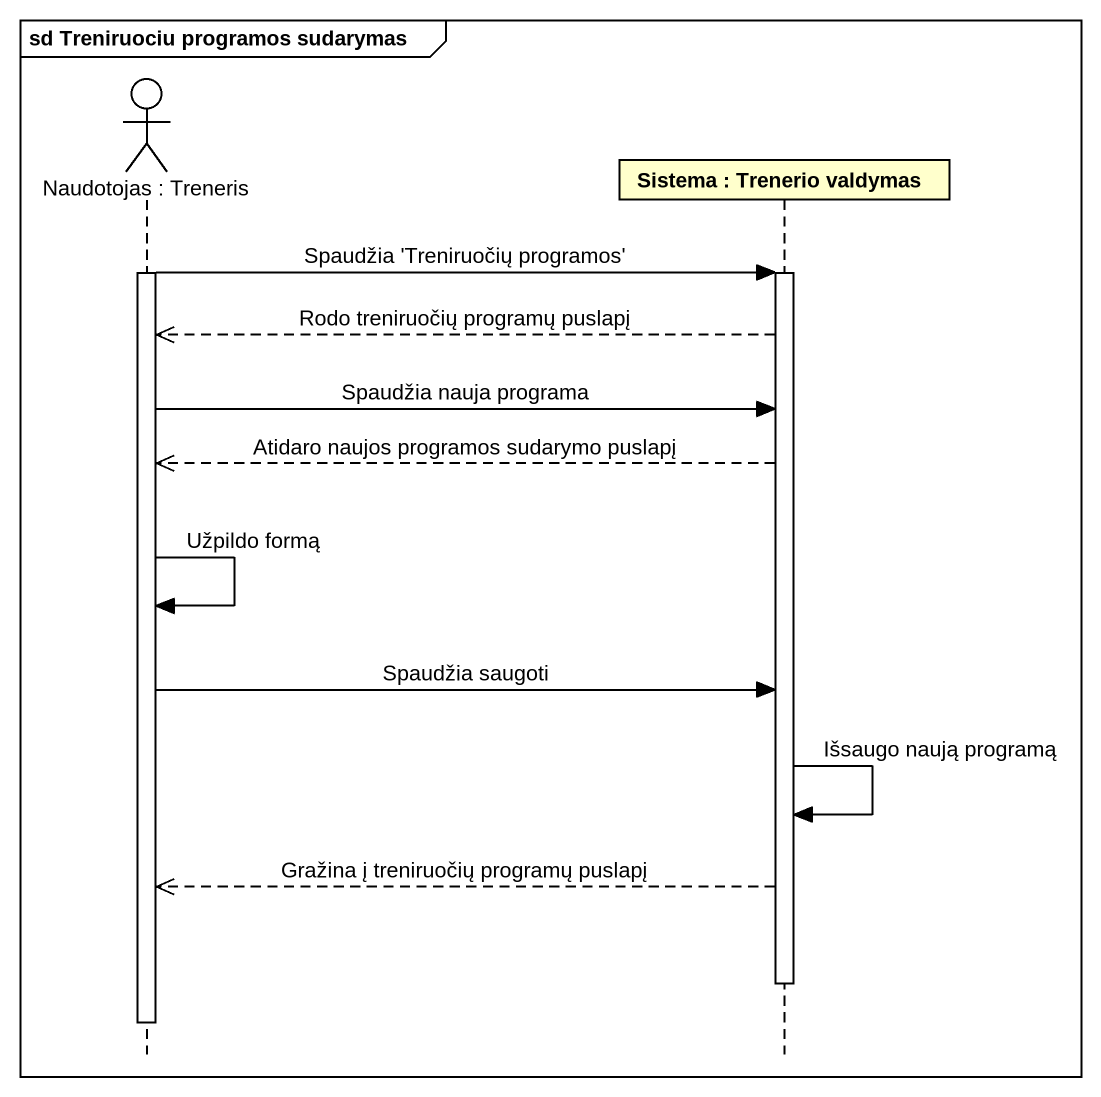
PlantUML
@startuml
mainframe sd Treniruociu programos sudarymas
hide footbox
actor "Naudotojas : Treneris" as Naudotojas
participant "Sistema : Trenerio valdymas" as Sistema

activate Naudotojas
Naudotojas -> Sistema : Spaudžia 'Treniruočių programos'
activate Sistema
Sistema -->> Naudotojas : Rodo treniruočių programų puslapį
Naudotojas -> Sistema : Spaudžia nauja programa
Sistema -->> Naudotojas : Atidaro naujos programos sudarymo puslapį
Naudotojas -> Naudotojas : Užpildo formą
Naudotojas -> Sistema : Spaudžia saugoti
Sistema -> Sistema : Išsaugo naują programą
Sistema -->> Naudotojas : Gražina į treniruočių programų puslapį
deactivate Sistema
deactivate Naudotojas
@enduml
